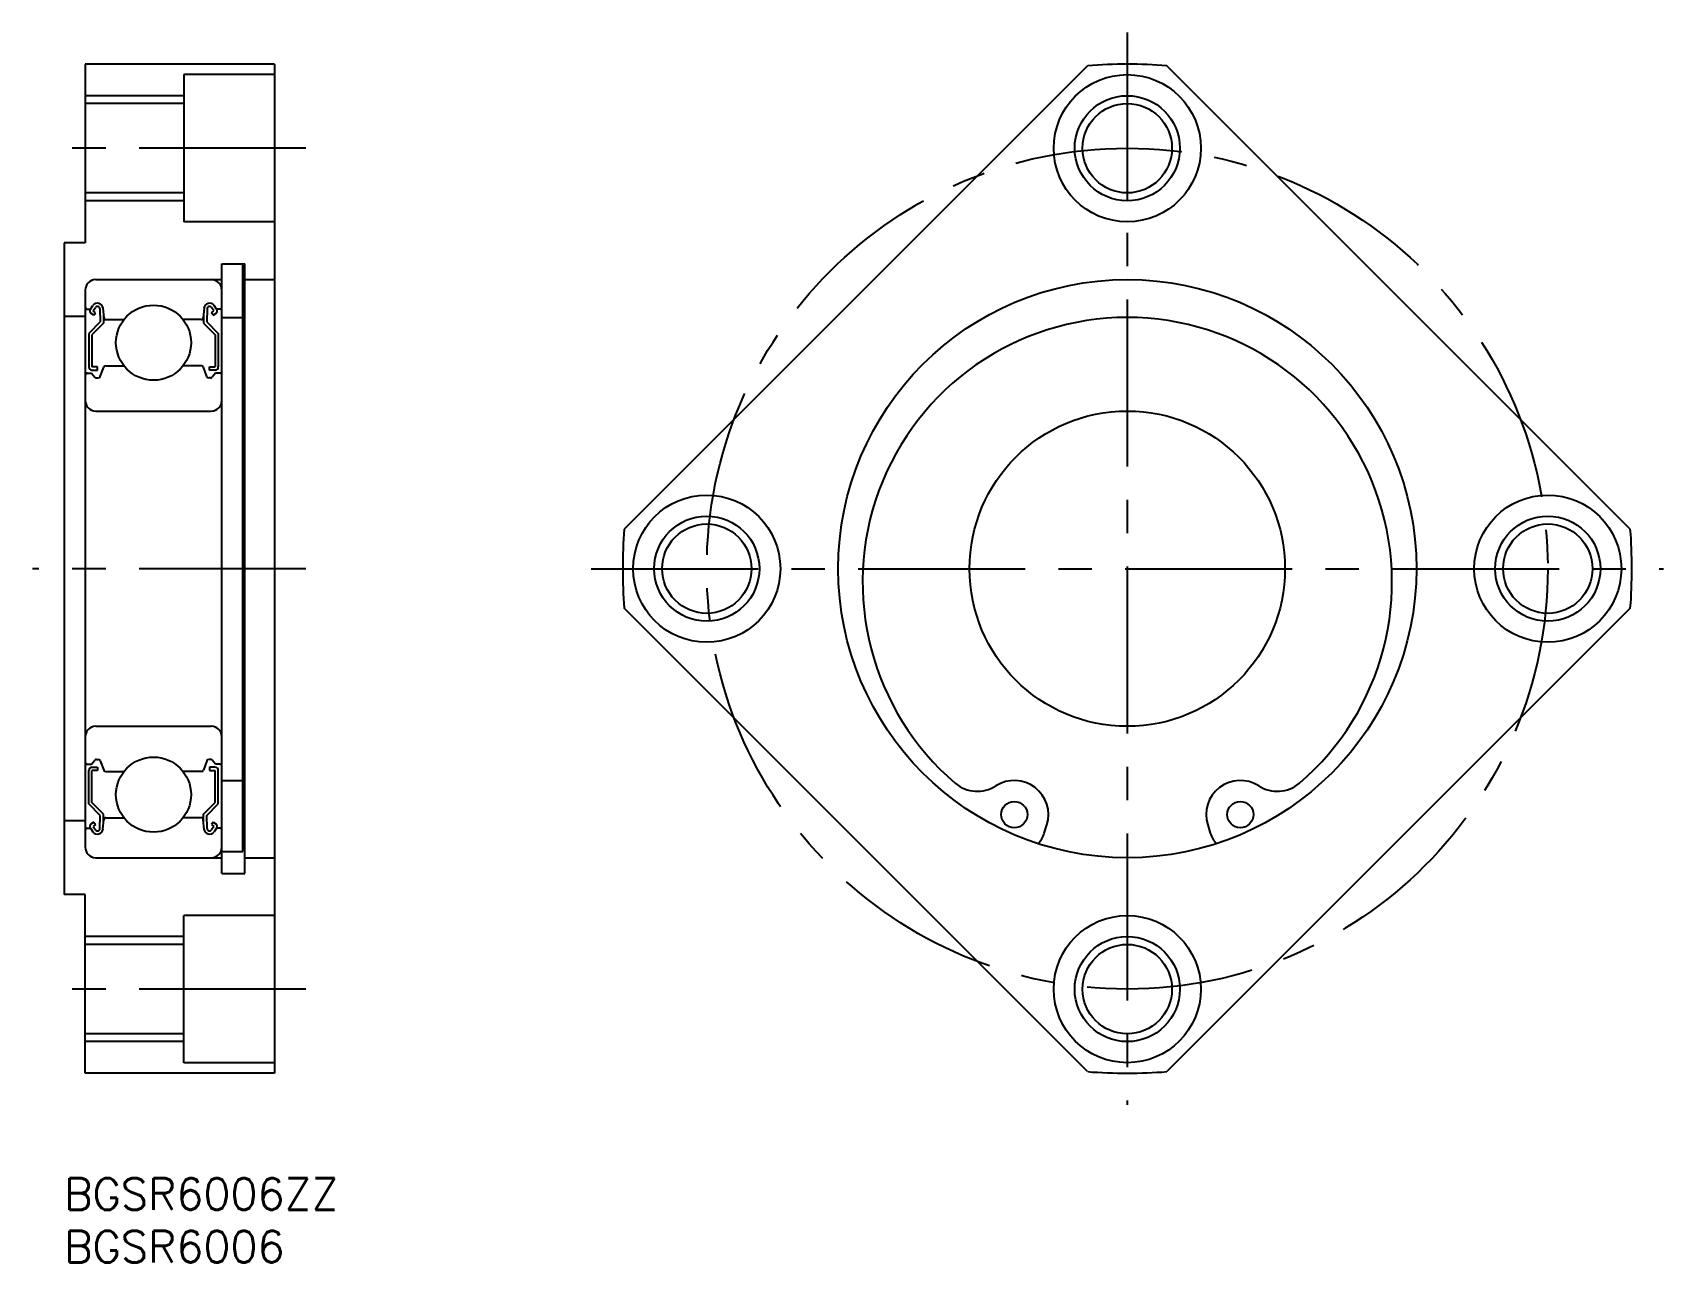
# Model space of a CAD drawing. Extents: x -3 to 152, y -8 to 109.
import ezdxf

# ---------------------------------------------------------------- set-up
doc = ezdxf.new("R2010")
doc.units = 0
doc.header["$LTSCALE"] = 0.5
doc.linetypes.add('CENTER', pattern=[50.8, 31.75, -6.35, 6.35, -6.35])
for name, color, linetype in [('MSM_CENTER', 1, 'CENTER'), ('MSM_CONTINUOUS', 7, 'CONTINUOUS'), ('MSM_NARROW', 5, 'CONTINUOUS'), ('MSM_PART_NUMBER', 7, 'CONTINUOUS')]:
    doc.layers.add(name, color=color, linetype=linetype)
doc.styles.get("Standard").update_dxf_attribs({"font": 'txt.shx', "height": 3, "bigfont": 'bigfont.shx'})

# ---------------------------------------------------------------- blocks, each defined once
blk = doc.blocks.new('*U4')
at = {"layer": 'MSM_PART_NUMBER'}
blk.add_text('BGSR6006ZZ', height=3, dxfattribs=at).set_placement((0, -3))
blk = doc.blocks.new('*U5')
at = {"layer": 'MSM_PART_NUMBER'}
blk.add_text('BGSR6006', height=3, dxfattribs=at).set_placement((0, -8))

msp = doc.modelspace()

# ---------------------------------------------------------------- linework, layer by layer
at = {"layer": 'MSM_CENTER'}
for p, q in [((101.13, 109), (101.13, 7)), ((23, 98), (-1, 98)), ((23, 58), (-3, 58)), ((50.13, 58), (152.13, 58)), ((23, 18), (-1, 18))]:
    msp.add_line(p, q, dxfattribs=at)
msp.add_circle((101.13, 58), 40, dxfattribs=at)
at = {"layer": 'MSM_CONTINUOUS'}
for p, q in [((2, 106), (2, 89)), ((20, 106), (2, 106)), ((15.5, 106), (15.5, 106)), ((20, 106), (20, 10)), ((97.36, 105.85), (53.27, 61.77)), ((148.98, 61.77), (104.89, 105.85)), ((20, 105), (11.4, 105)), ((11.4, 105), (11.4, 91)), ((11.4, 102.25), (2, 102.25)), ((11.4, 93.75), (2, 93.75)), ((20, 91), (11.4, 91)), ((0, 89), (0, 27)), ((2, 89), (0, 89)), ((15, 29), (15, 87)), ((15, 87), (17.2, 87)), ((17, 31.08), (17, 87)), ((17.2, 29), (17.2, 87)), ((3, 85.5), (15, 85.5)), ((17.2, 85.5), (20, 85.5)), ((2, 84.5), (2, 31.5)), ((2.2, 82.7), (2.5, 82.7)), ((2.5, 82.7), (2.73, 83.03)), ((2.82, 82.11), (2.57, 82.28)), ((2.75, 82.53), (2.98, 82.86)), ((2.99, 82.35), (2.75, 82.53)), ((2.82, 82.11), (2.99, 82.35)), ((3.4, 82.73), (3.44, 81.47)), ((3.69, 82.77), (3.77, 81.88)), ((3.74, 82.22), (3.74, 81.35)), ((13.31, 82.77), (13.23, 81.88)), ((13.26, 82.22), (13.26, 81.35)), ((13.6, 82.73), (13.56, 81.47)), ((14.01, 82.35), (14.25, 82.53)), ((14.18, 82.11), (14.01, 82.35)), ((14.25, 82.53), (14.02, 82.86)), ((14.18, 82.11), (14.43, 82.28)), ((14.5, 82.7), (14.27, 83.03)), ((14.8, 82.7), (14.5, 82.7)), ((2, 82), (0, 82)), ((3.44, 81.47), (2.34, 80.37)), ((3.74, 81.35), (2.64, 80.25)), ((3.97, 81.7), (5.69, 81.7)), ((13.03, 81.7), (11.31, 81.7)), ((13.26, 81.35), (14.36, 80.25)), ((13.56, 81.47), (14.66, 80.37)), ((14.99, 81.9), (16.99, 81.9)), ((2.34, 80.37), (2.34, 77.2)), ((2.64, 80.25), (2.64, 77.2)), ((14.36, 80.25), (14.36, 77.2)), ((14.66, 80.37), (14.66, 77.2)), ((2.2, 76.6), (2.6, 76.6)), ((2.6, 76.6), (2.92, 76.22)), ((3.16, 77.2), (2.64, 77.2)), ((2.64, 76.9), (3.16, 76.9)), ((3.07, 76.15), (3.25, 76.15)), ((3.16, 76.9), (3.16, 77.2)), ((3.43, 76.28), (3.76, 77.17)), ((3.95, 77.3), (5.69, 77.3)), ((13.05, 77.3), (11.31, 77.3)), ((13.57, 76.28), (13.24, 77.17)), ((13.93, 76.15), (13.75, 76.15)), ((13.84, 76.9), (13.84, 77.2)), ((13.84, 77.2), (14.36, 77.2)), ((14.36, 76.9), (13.84, 76.9)), ((14.4, 76.6), (14.08, 76.22)), ((14.8, 76.6), (14.4, 76.6)), ((3, 73), (14, 73)), ((97.36, 10.15), (53.27, 54.23)), ((148.98, 54.23), (104.89, 10.15)), ((3, 43), (14, 43)), ((2.2, 39.4), (2.6, 39.4)), ((2.34, 35.63), (2.34, 38.8)), ((2.6, 39.4), (2.92, 39.78)), ((2.64, 39.1), (3.16, 39.1)), ((2.64, 35.75), (2.64, 38.8)), ((3.16, 38.8), (2.64, 38.8)), ((3.07, 39.85), (3.25, 39.85)), ((3.16, 39.1), (3.16, 38.8)), ((3.43, 39.72), (3.76, 38.83)), ((13.57, 39.72), (13.24, 38.83)), ((13.93, 39.85), (13.75, 39.85)), ((13.84, 39.1), (13.84, 38.8)), ((14.36, 39.1), (13.84, 39.1)), ((13.84, 38.8), (14.36, 38.8)), ((14.4, 39.4), (14.08, 39.78)), ((14.36, 35.75), (14.36, 38.8)), ((14.8, 39.4), (14.4, 39.4)), ((14.66, 35.63), (14.66, 38.8)), ((3.95, 38.7), (5.69, 38.7)), ((13.05, 38.7), (11.31, 38.7)), ((14.99, 37.85), (16.99, 37.85)), ((3.74, 34.65), (2.64, 35.75)), ((13.26, 34.65), (14.36, 35.75)), ((3.44, 34.53), (2.34, 35.63)), ((3.4, 33.27), (3.44, 34.53)), ((3.74, 33.78), (3.74, 34.65)), ((3.97, 34.3), (5.69, 34.3)), ((13.03, 34.3), (11.31, 34.3)), ((13.26, 33.78), (13.26, 34.65)), ((13.56, 34.53), (14.66, 35.63)), ((13.6, 33.27), (13.56, 34.53)), ((2, 34), (0, 34)), ((2.2, 33.3), (2.5, 33.3)), ((2.5, 33.3), (2.73, 32.97)), ((2.82, 33.89), (2.57, 33.72)), ((2.99, 33.65), (2.75, 33.47)), ((2.75, 33.47), (2.98, 33.14)), ((2.82, 33.89), (2.99, 33.65)), ((3.69, 33.23), (3.77, 34.12)), ((13.31, 33.23), (13.23, 34.12)), ((14.18, 33.89), (14.01, 33.65)), ((14.01, 33.65), (14.25, 33.47)), ((14.25, 33.47), (14.02, 33.14)), ((14.18, 33.89), (14.43, 33.72)), ((14.5, 33.3), (14.27, 32.97)), ((14.8, 33.3), (14.5, 33.3)), ((93.23, 32.83), (93.48, 33.63)), ((108.78, 33.63), (109.03, 32.83)), ((14.99, 31.08), (16.99, 31.08)), ((3, 30.5), (15, 30.5)), ((6.05, 30.5), (6.05, 30.5)), ((17.2, 30.5), (20, 30.5)), ((15, 29), (17.2, 29)), ((2, 27), (0, 27)), ((2, 10), (2, 27)), ((11.4, 11), (11.4, 25)), ((20, 25), (11.4, 25)), ((11.4, 22.25), (2, 22.25)), ((11.4, 13.75), (2, 13.75)), ((20, 11), (11.4, 11)), ((20, 10), (2, 10))]:
    msp.add_line(p, q, dxfattribs=at)
for centre, radius in [((101.13, 98), 7), ((101.13, 98), 4.25), ((101.13, 58), 27.5), ((8.5, 79.5), 3.57), ((101.13, 58), 15), ((61.13, 58), 7), ((141.13, 58), 7), ((61.13, 58), 4.25), ((141.13, 58), 4.25), ((8.5, 36.5), 3.57), ((90.38, 34.6), 1.25), ((111.88, 34.6), 1.25), ((101.13, 18), 7), ((101.13, 18), 4.25)]:
    msp.add_circle(centre, radius, dxfattribs=at)
for centre, radius, start, end in [((101.13, 58), 48, 85.4991, 94.5009), ((3, 84.5), 1, 90, 180), ((14, 84.5), 1, 0, 90), ((2.2, 82.9), 0.2, 180, 270), ((2.75, 82.53), 0.3, 144.9356, 235.0377), ((3.17, 82.73), 0.53, 5.0651, 144.9356), ((3.17, 82.72), 0.23, 2.1311, 144.9356), ((13.83, 82.73), 0.53, 35.0644, 174.9349), ((13.83, 82.72), 0.23, 35.0644, 177.8689), ((14.25, 82.53), 0.3, 304.9623, 35.0644), ((14.8, 82.9), 0.2, 270, 0), ((3.97, 81.9), 0.2, 185.0651, 270), ((13.03, 81.9), 0.2, 270, 354.9349), ((101.13, 56.72), 25.18, 310.5744, 229.4256), ((2.2, 76.4), 0.2, 90, 180), ((2.64, 77.2), 0.3, 180, 270), ((3.07, 76.35), 0.2, 219.9991, 270), ((3.25, 76.35), 0.2, 270, 339.9703), ((3.95, 77.1), 0.2, 90, 159.9703), ((13.05, 77.1), 0.2, 20.0297, 90), ((13.75, 76.35), 0.2, 200.0297, 270), ((13.93, 76.35), 0.2, 270, 320.0009), ((14.36, 77.2), 0.3, 270, 0), ((14.8, 76.4), 0.2, 0, 90), ((3, 74), 1, 180, 270), ((14, 74), 1, 270, 0), ((101.13, 58), 48, 175.4991, 184.5009), ((101.13, 58), 48, 355.4991, 4.5009), ((3, 42), 1, 90, 180), ((14, 42), 1, 0, 90), ((2.2, 39.6), 0.2, 180, 270), ((2.64, 38.8), 0.3, 90, 180), ((3.07, 39.65), 0.2, 90, 140.0009), ((3.25, 39.65), 0.2, 20.0297, 90), ((3.95, 38.9), 0.2, 200.0297, 270), ((13.05, 38.9), 0.2, 270, 339.9703), ((13.75, 39.65), 0.2, 90, 159.9703), ((13.93, 39.65), 0.2, 39.9991, 90), ((14.36, 38.8), 0.3, 0, 90), ((14.8, 39.6), 0.2, 270, 0), ((86.87, 40.07), 3.25, 229.4256, 302.6918), ((90.38, 34.6), 3.25, 342.5755, 122.6918), ((111.88, 34.6), 3.25, 57.3082, 197.4245), ((115.39, 40.07), 3.25, 237.3082, 310.5744), ((3.97, 34.1), 0.2, 90, 174.9349), ((13.03, 34.1), 0.2, 5.0651, 90), ((2.2, 33.1), 0.2, 90, 180), ((2.75, 33.47), 0.3, 124.9623, 215.0644), ((3.17, 33.27), 0.53, 215.0644, 354.9349), ((3.17, 33.28), 0.23, 215.0644, 357.8689), ((13.83, 33.27), 0.53, 185.0651, 324.9356), ((13.83, 33.28), 0.23, 182.1311, 324.9356), ((14.25, 33.47), 0.3, 324.9356, 55.0377), ((14.8, 33.1), 0.2, 0, 90), ((90.84, 33.58), 2.5, 316.0388, 342.5755), ((111.41, 33.58), 2.5, 197.4245, 223.9612), ((3, 31.5), 1, 180, 270), ((14, 31.5), 1, 270, 0), ((101.13, 58), 48, 265.4991, 274.5009)]:
    msp.add_arc(centre, radius, start, end, dxfattribs=at)
at = {"layer": 'MSM_NARROW'}
for p, q in [((11.4, 103), (2, 103)), ((11.4, 93), (2, 93)), ((11.4, 23), (2, 23)), ((11.4, 13), (2, 13))]:
    msp.add_line(p, q, dxfattribs=at)
for centre in [(101.13, 98), (61.13, 58), (141.13, 58), (101.13, 18)]:
    msp.add_circle(centre, 5, dxfattribs=at)

# ---------------------------------------------------------------- block references
at = {"layer": 'MSM_CONTINUOUS'}
for name in ['*U4', '*U5']:
    msp.add_blockref(name, (0, 0), dxfattribs=at)

doc.saveas('drawing.dxf')
